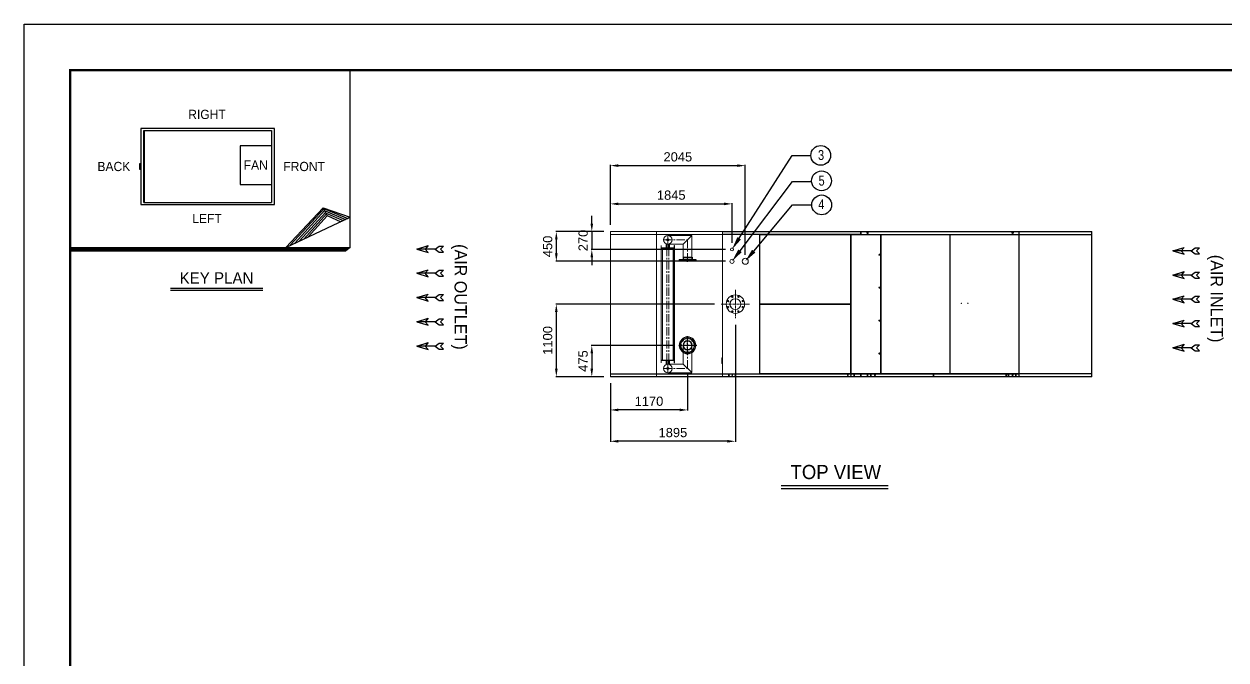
# Model space of a CAD drawing. Header units: millimetres. Extents: x -663796 to 30612, y -141670 to 21821.
# Drawn here: x 1205 to 19434, y 12181 to 21821 of the extents above; entities that cross this region are included whole.
import ezdxf
from ezdxf import colors
from ezdxf.entities.mleader import LeaderData, LeaderLine
from ezdxf.enums import TextEntityAlignment as Align
from ezdxf.math import Vec2, Vec3

# ---------------------------------------------------------------- set-up
doc = ezdxf.new("R2010")
doc.units = ezdxf.units.MM
doc.linetypes.add('CENTER', pattern=[2, 1.25, -0.25, 0.25, -0.25])
doc.linetypes.add('HIDDEN', pattern=[0.375, 0.25, -0.125])
for name, color, linetype in [('center', 1, 'CENTER'), ('FOUNDATION', 3, 'Continuous'), ('냉각탑', 4, 'Continuous'), ('냉각탑_box', 1, 'Continuous'), ('냉각탑_dim', 1, 'Continuous'), ('냉각탑_form', 1, 'Continuous'), ('냉각탑_text', 3, 'Continuous')]:
    doc.layers.add(name, color=color, linetype=linetype)
doc.styles.get("Standard").update_dxf_attribs({"font": 'arial.ttf'})
doc.styles.add('돋움', font='Dotum.ttf')
doc.dimstyles.new('1.40', dxfattribs={"dimscale": 20, "dimtxt": 1.5, "dimasz": 1, "dimexe": 0.5, "dimexo": 0.5, "dimgap": 0.5, "dimtad": 1, "dimdec": 0, "dimzin": 0, "dimdsep": 46, "dimtxsty": 'Standard', "dimcen": 0, "dimclrd": 2, "dimclre": 2, "dimclrt": 3, "dimadec": 0, "dimazin": 0, "dimtfac": 1, "dimtdec": 0, "dimtmove": 0, "dimatfit": 0, "dimfxl": 1, "dimtolj": 1, "dimtzin": 0, "dimlwd": -1, "dimlwe": -1, "dimarcsym": 0})

# ---------------------------------------------------------------- blocks, each defined once
blk = doc.blocks.new('화살표 IN OUT')
at = {"layer": '냉각탑_dim'}
for p, q in [((-323, 43), (-384, 43)), ((-343, 0), (-384, 43)), ((-384, -43), (-343, 0)), ((-266, 0), (-323, 43)), ((-266, 0), (-323, -43)), ((-266, 0), (0, 0)), ((-163, 50), (-122, 0)), ((0, 0), (-163, 50)), ((-163, -50), (-122, 0)), ((0, 0), (-163, -50)), ((-323, -43), (-384, -43))]:
    blk.add_line(p, q, dxfattribs=at)
blk = doc.blocks.new('*D147')
at = {"color": 2, "transparency": 16777216}
for p, q in [((11268, 16501), (11268, 15961)), ((10098, 16375), (10098, 15961)), ((11148, 15971), (10218, 15971))]:
    blk.add_line(p, q, dxfattribs=at)
for points in [[(10218, 15991), (10218, 15951), (10098, 15971)], [(11148, 15991), (11148, 15951), (11268, 15971)]]:
    blk.add_solid(points, dxfattribs=at)
at = {"layer": 'Defpoints', "color": 0, "transparency": 16777216}
for p in [(11268, 16601), (10098, 16475), (10098, 15971)]:
    blk.add_point(p, dxfattribs=at)
at = {"color": 3, "lineweight": 5, "transparency": 16777216, "insert": (10683, 16102), "char_height": 140, "attachment_point": 5}
blk.add_mtext('\\A1;1170', dxfattribs=at)
blk = doc.blocks.new('*D148')
at = {"color": 2, "transparency": 16777216}
for p, q in [((11043, 16950), (9806, 16950)), ((9816, 16830), (9816, 16595)), ((9998, 16475), (9806, 16475))]:
    blk.add_line(p, q, dxfattribs=at)
for points in [[(9796, 16830), (9836, 16830), (9816, 16950)], [(9796, 16595), (9836, 16595), (9816, 16475)]]:
    blk.add_solid(points, dxfattribs=at)
at = {"layer": 'Defpoints', "color": 0, "transparency": 16777216}
for p in [(11143, 16950), (9816, 16475), (10098, 16475)]:
    blk.add_point(p, dxfattribs=at)
at = {"color": 3, "lineweight": 5, "transparency": 16777216, "insert": (9685, 16712), "char_height": 140, "attachment_point": 5, "rotation": 90}
blk.add_mtext('\\A1;475', dxfattribs=at)
blk = doc.blocks.new('*D149')
at = {"color": 2, "transparency": 16777216}
for p, q in [((11679, 17575), (9268, 17575)), ((9278, 17455), (9278, 16595)), ((9998, 16475), (9268, 16475))]:
    blk.add_line(p, q, dxfattribs=at)
for points in [[(9258, 17455), (9298, 17455), (9278, 17575)], [(9258, 16595), (9298, 16595), (9278, 16475)]]:
    blk.add_solid(points, dxfattribs=at)
at = {"layer": 'Defpoints', "color": 0, "transparency": 16777216}
for p in [(11779, 17575), (9278, 16475), (10098, 16475)]:
    blk.add_point(p, dxfattribs=at)
at = {"color": 3, "lineweight": 5, "transparency": 16777216, "insert": (9147, 17025), "char_height": 140, "attachment_point": 5, "rotation": 90}
blk.add_mtext('\\A1;1100', dxfattribs=at)
blk = doc.blocks.new('*D157')
at = {"color": 2, "transparency": 16777216}
for p, q in [((11993, 17261), (11993, 15486)), ((10098, 16375), (10098, 15486)), ((11873, 15496), (10218, 15496))]:
    blk.add_line(p, q, dxfattribs=at)
for points in [[(10218, 15516), (10218, 15476), (10098, 15496)], [(11873, 15516), (11873, 15476), (11993, 15496)]]:
    blk.add_solid(points, dxfattribs=at)
at = {"layer": 'Defpoints', "color": 0, "transparency": 16777216}
for p in [(11993, 17361), (10098, 16475), (10098, 15496)]:
    blk.add_point(p, dxfattribs=at)
at = {"color": 3, "lineweight": 5, "transparency": 16777216, "insert": (11046, 15627), "char_height": 140, "attachment_point": 5}
blk.add_mtext('\\A1;1895', dxfattribs=at)
blk = doc.blocks.new('*D158')
at = {"color": 2, "transparency": 16777216}
for p, q in [((9816, 18795), (9816, 18915)), ((9998, 18675), (9806, 18675)), ((9816, 18675), (9816, 18405)), ((11843, 18405), (9806, 18405)), ((9816, 18285), (9816, 18165))]:
    blk.add_line(p, q, dxfattribs=at)
for points in [[(9796, 18795), (9836, 18795), (9816, 18675)], [(9796, 18285), (9836, 18285), (9816, 18405)]]:
    blk.add_solid(points, dxfattribs=at)
at = {"layer": 'Defpoints', "color": 0, "transparency": 16777216}
for p in [(10098, 18675), (9816, 18405), (11943, 18405)]:
    blk.add_point(p, dxfattribs=at)
at = {"color": 3, "lineweight": 5, "transparency": 16777216, "insert": (9685, 18540), "char_height": 140, "attachment_point": 5, "rotation": 90}
blk.add_mtext('\\A1;270', dxfattribs=at)
blk = doc.blocks.new('*D159')
at = {"color": 2, "transparency": 16777216}
for p, q in [((10098, 18775), (10098, 19105)), ((10218, 19095), (11823, 19095)), ((11943, 18505), (11943, 19105))]:
    blk.add_line(p, q, dxfattribs=at)
for points in [[(10218, 19115), (10218, 19075), (10098, 19095)], [(11823, 19115), (11823, 19075), (11943, 19095)]]:
    blk.add_solid(points, dxfattribs=at)
at = {"layer": 'Defpoints', "color": 0, "transparency": 16777216}
for p in [(11943, 19095), (10098, 18675), (11943, 18405)]:
    blk.add_point(p, dxfattribs=at)
at = {"color": 3, "lineweight": 5, "transparency": 16777216, "insert": (11021, 19227), "char_height": 140, "attachment_point": 5}
blk.add_mtext('\\A1;1845', dxfattribs=at)
blk = doc.blocks.new('*D160')
at = {"color": 2, "transparency": 16777216}
for p, q in [((10098, 18775), (10098, 19685)), ((10218, 19675), (12023, 19675)), ((12143, 18325), (12143, 19685))]:
    blk.add_line(p, q, dxfattribs=at)
for points in [[(10218, 19695), (10218, 19655), (10098, 19675)], [(12023, 19695), (12023, 19655), (12143, 19675)]]:
    blk.add_solid(points, dxfattribs=at)
at = {"layer": 'Defpoints', "color": 0, "transparency": 16777216}
for p in [(12143, 19675), (10098, 18675), (12143, 18225)]:
    blk.add_point(p, dxfattribs=at)
at = {"color": 3, "lineweight": 5, "transparency": 16777216, "insert": (11121, 19807), "char_height": 140, "attachment_point": 5}
blk.add_mtext('\\A1;2045', dxfattribs=at)
blk = doc.blocks.new('*D161')
at = {"color": 2, "transparency": 16777216}
for p, q in [((9998, 18675), (9268, 18675)), ((9278, 18555), (9278, 18345)), ((11843, 18225), (9268, 18225))]:
    blk.add_line(p, q, dxfattribs=at)
for points in [[(9258, 18555), (9298, 18555), (9278, 18675)], [(9258, 18345), (9298, 18345), (9278, 18225)]]:
    blk.add_solid(points, dxfattribs=at)
at = {"layer": 'Defpoints', "color": 0, "transparency": 16777216}
for p in [(10098, 18675), (9278, 18225), (11943, 18225)]:
    blk.add_point(p, dxfattribs=at)
at = {"color": 3, "lineweight": 5, "transparency": 16777216, "insert": (9147, 18450), "char_height": 140, "attachment_point": 5, "rotation": 90}
blk.add_mtext('\\A1;450', dxfattribs=at)
blk = doc.blocks.new('A$C1AC2210B')
for p, q in [((10, 193), (40, 193)), ((10, 57), (10, 193)), ((40, 193), (45, 197)), ((40, 57), (40, 193)), ((45, 250), (65, 250)), ((45, 0), (45, 250)), ((45, 241), (65, 241)), ((45, 218), (65, 218)), ((65, 0), (65, 250)), ((65, 214), (68, 214)), ((68, 36), (68, 214)), ((10, 57), (40, 57)), ((40, 57), (45, 53)), ((45, 31), (65, 31)), ((45, 8), (65, 8)), ((65, 36), (68, 36)), ((45, 0), (65, 0))]:
    blk.add_line(p, q)
at = {"color": 1, "linetype": 'CENTER', "ltscale": 10}
for p, q in [((39, 230), (72, 230)), ((83, 125), (0, 125)), ((39, 20), (72, 20))]:
    blk.add_line(p, q, dxfattribs=at)
blk = doc.blocks.new('A$C08424155')
at = {"color": 1, "linetype": 'CENTER', "ltscale": 10}
for p, q in [((139, 279), (139, 0)), ((0, 139), (279, 139))]:
    blk.add_line(p, q, dxfattribs=at)
for centre, radius in [((139, 139), 125), ((65, 214), 11.5), ((139, 139), 68.1), ((139, 244), 11.5), ((214, 214), 11.5), ((34, 139), 11.5), ((65, 65), 11.5), ((139, 34), 11.5), ((214, 65), 11.5), ((244, 139), 11.5)]:
    blk.add_circle(centre, radius)
blk.add_circle((139, 139), 105, dxfattribs=at)
blk = doc.blocks.new('32412')
at = {"color": 7, "lineweight": 13}
for centre, radius in [((108738, -111416), 140), ((108627, -111370), 11), ((108738, -111416), 82.6), ((108692, -111305), 11), ((108784, -111305), 11), ((108849, -111370), 11), ((108627, -111462), 11), ((108692, -111527), 11), ((108784, -111527), 11), ((108849, -111462), 11)]:
    blk.add_circle(centre, radius, dxfattribs=at)
blk.add_arc((108738, -111416), 120, 152.2464, 162.7543, dxfattribs=at)
blk = doc.blocks.new('4')
at = {"lineweight": 20}
for p, q in [((10798, 18675), (10098, 18675)), ((10098, 18675), (10098, 16475)), ((10101, 18675), (10101, 16475)), ((10798, 18633), (10101, 18633)), ((10968, 18615), (11333, 18614)), ((11203, 18485), (11333, 18614)), ((11333, 18229), (11333, 18614)), ((11800, 18675), (11796, 18675)), ((11796, 18675), (11796, 16475)), ((16294, 18675), (17398, 18675)), ((16298, 18670), (16298, 18675)), ((16298, 18670), (17398, 18670)), ((16298, 18633), (17398, 18633)), ((16298, 18628), (17398, 18628)), ((17395, 16475), (17395, 18675)), ((17398, 16475), (17398, 18675)), ((10868, 18465), (10870, 18465)), ((10868, 18425), (10868, 18465)), ((10868, 18425), (11068, 18425)), ((10868, 18423), (11068, 18423)), ((10868, 16727), (10868, 18423)), ((10870, 18427), (10870, 18465)), ((10870, 18427), (11066, 18427)), ((10870, 18423), (10870, 18425)), ((10886, 16727), (10886, 18423)), ((10944, 18491), (10944, 18425)), ((10960, 18460), (10944, 18460)), ((10944, 18460), (10944, 18452)), ((10960, 18452), (10944, 18452)), ((10944, 18452), (10944, 18450)), ((10960, 18450), (10944, 18450)), ((10960, 18425), (10960, 18487)), ((10960, 18452), (10960, 18460)), ((10960, 18450), (10960, 18452)), ((10968, 18485), (11203, 18485)), ((10977, 18487), (10977, 18425)), ((10993, 18460), (10977, 18460)), ((10977, 18460), (10977, 18452)), ((10993, 18452), (10977, 18452)), ((10977, 18452), (10977, 18450)), ((10993, 18450), (10977, 18450)), ((10993, 18425), (10993, 18491)), ((10993, 18452), (10993, 18460)), ((10993, 18450), (10993, 18452)), ((11050, 16727), (11050, 18423)), ((11066, 18465), (11068, 18465)), ((11066, 18427), (11066, 18465)), ((11066, 18423), (11066, 18425)), ((11068, 18425), (11068, 18465)), ((11068, 16727), (11068, 18423)), ((11203, 18229), (11203, 18485)), ((11333, 18229), (11203, 18229)), ((11203, 16950), (11203, 16665)), ((11333, 16950), (11333, 16537)), ((10868, 16727), (11068, 16727)), ((10868, 16725), (11068, 16725)), ((10868, 16685), (10868, 16725)), ((10868, 16685), (10870, 16685)), ((10870, 16727), (10870, 16725)), ((10870, 16723), (11066, 16723)), ((10870, 16685), (10870, 16723)), ((10944, 16659), (10944, 16725)), ((10960, 16700), (10944, 16700)), ((10944, 16698), (10944, 16700)), ((10960, 16698), (10944, 16698)), ((10944, 16690), (10944, 16698)), ((10960, 16690), (10944, 16690)), ((10960, 16725), (10960, 16664)), ((10960, 16700), (10960, 16698)), ((10960, 16698), (10960, 16690)), ((10968, 16665), (11203, 16665)), ((10977, 16664), (10977, 16725)), ((10993, 16700), (10977, 16700)), ((10977, 16698), (10977, 16700)), ((10993, 16698), (10977, 16698)), ((10977, 16690), (10977, 16698)), ((10993, 16690), (10977, 16690)), ((10993, 16725), (10993, 16659)), ((10993, 16700), (10993, 16698)), ((10993, 16698), (10993, 16690)), ((11066, 16727), (11066, 16725)), ((11066, 16685), (11066, 16723)), ((11066, 16685), (11068, 16685)), ((11068, 16685), (11068, 16725)), ((11203, 16665), (11333, 16537)), ((10798, 16480), (10098, 16480)), ((10798, 16475), (10098, 16475)), ((10798, 16517), (10101, 16517)), ((10798, 16512), (10101, 16512)), ((10798, 16517), (11800, 16517)), ((10798, 16512), (11800, 16512)), ((10798, 16480), (11800, 16480)), ((10798, 16475), (11800, 16475)), ((10968, 16535), (11333, 16535)), ((11796, 16479), (11796, 16475)), ((16295, 16475), (16298, 16475)), ((16298, 16522), (17398, 16522)), ((16298, 16517), (17398, 16517)), ((16298, 16480), (17398, 16480)), ((16298, 16478), (16298, 16475)), ((16298, 16475), (17398, 16475))]:
    blk.add_line(p, q, dxfattribs=at)
at = {"color": 0, "lineweight": 20}
for p, q in [((11796, 18675), (10798, 18675)), ((10798, 18675), (10798, 16475)), ((11796, 18633), (10798, 18633)), ((11796, 17658), (11796, 18628)), ((12361, 18628), (12361, 17580)), ((12365, 18628), (12365, 17580)), ((11796, 16523), (11796, 17658)), ((12361, 17571), (12361, 16523)), ((12365, 17571), (12365, 16523)), ((11800, 16519), (12356, 16519))]:
    blk.add_line(p, q, dxfattribs=at)
at = {"color": 1, "linetype": 'CENTER', "lineweight": 20, "ltscale": 100}
for p, q in [((10968, 18485), (10968, 18615)), ((10903, 18550), (11268, 18550)), ((10952, 18425), (10952, 16725)), ((10985, 18425), (10985, 16725)), ((11268, 18550), (11268, 18229)), ((11268, 16600), (11268, 17016)), ((11333, 16950), (11203, 16950)), ((10903, 16600), (11268, 16600)), ((10968, 16665), (10968, 16535))]:
    blk.add_line(p, q, dxfattribs=at)
at = {"color": 0, "lineweight": 20, "ltscale": 0.019444}
for p, q in [((11796, 18637), (11796, 18672)), ((11798, 18637), (11798, 18672)), ((11800, 18672), (11800, 18637)), ((11796, 16479), (11796, 16514)), ((11798, 16479), (11798, 16514)), ((11800, 16479), (11800, 16514))]:
    blk.add_line(p, q, dxfattribs=at)
at = {"color": 0, "lineweight": 20, "ltscale": 0.001111}
for p, q in [((11796, 18672), (11798, 18672)), ((12365, 17574), (12365, 17576)), ((12461, 17576), (12461, 17574)), ((12464, 17576), (12464, 17574)), ((12513, 17574), (12513, 17576)), ((12515, 17576), (12515, 17574)), ((12515, 17574), (12515, 17576)), ((12518, 17574), (12518, 17576)), ((12520, 17574), (12520, 17576)), ((11798, 16479), (11796, 16479)), ((11810, 16517), (11810, 16519)), ((12488, 16519), (12488, 16517)), ((12520, 16517), (12520, 16519))]:
    blk.add_line(p, q, dxfattribs=at)
at = {"color": 0, "lineweight": 20, "ltscale": 0.001944}
for p, q in [((11800, 18672), (11800, 18675)), ((11800, 18637), (11800, 18633)), ((12361, 18628), (12361, 18631)), ((12365, 18631), (12361, 18631)), ((12361, 18628), (12365, 18628)), ((12365, 18631), (12365, 18628)), ((12361, 17580), (12365, 17580)), ((12361, 17571), (12365, 17571)), ((12365, 17576), (12365, 17580)), ((12365, 17574), (12365, 17571)), ((11800, 16514), (11800, 16517)), ((11800, 16475), (11800, 16479)), ((12361, 16523), (12365, 16523)), ((12361, 16519), (12361, 16523)), ((12365, 16519), (12361, 16519)), ((12365, 16519), (12365, 16523))]:
    blk.add_line(p, q, dxfattribs=at)
at = {"color": 7, "lineweight": 20}
for p, q in [((11800, 18675), (13893, 18675)), ((11800, 18672), (13893, 18672)), ((13893, 18637), (11800, 18637)), ((13893, 18633), (11800, 18633)), ((13740, 18631), (12365, 18631)), ((13740, 18628), (12365, 18628)), ((13740, 17580), (13740, 18628)), ((13743, 17580), (13743, 18628)), ((13745, 18628), (13745, 16522)), ((13748, 18628), (13748, 16522)), ((16294, 18675), (13903, 18675)), ((16294, 18670), (13903, 18670)), ((14195, 16522), (14195, 18628)), ((14198, 16522), (14198, 18628)), ((14199, 16522), (14199, 18628)), ((14199, 16522), (14199, 18628)), ((14200, 18628), (14200, 16522)), ((15245, 18631), (14203, 18631)), ((14203, 18628), (14203, 16522)), ((15245, 18628), (14203, 18628)), ((15245, 16522), (15245, 18628)), ((15248, 16522), (15248, 18628)), ((15250, 18628), (15250, 16522)), ((16295, 18631), (15253, 18631)), ((15253, 18628), (15253, 16522)), ((16295, 18628), (15253, 18628)), ((16295, 16522), (16295, 18628)), ((16298, 16522), (16298, 18628)), ((12365, 17580), (13740, 17580)), ((12365, 17576), (13740, 17576)), ((13740, 17574), (12365, 17574)), ((13740, 17571), (12365, 17571)), ((13740, 16523), (13740, 17571)), ((13743, 16523), (13743, 17571)), ((11800, 16517), (13893, 16517)), ((11800, 16514), (13893, 16514)), ((11800, 16479), (13893, 16479)), ((11800, 16475), (13893, 16475)), ((12365, 16523), (13740, 16523)), ((12365, 16519), (13740, 16519)), ((13901, 16517), (14995, 16517)), ((13901, 16514), (14995, 16514)), ((13905, 16518), (15178, 16518)), ((14982, 16478), (13915, 16478)), ((14982, 16475), (13915, 16475)), ((14203, 16522), (15245, 16522)), ((14203, 16519), (15245, 16519)), ((15003, 16517), (16097, 16517)), ((15003, 16514), (16097, 16514)), ((16084, 16478), (15017, 16478)), ((16084, 16475), (15017, 16475)), ((15180, 16518), (16293, 16518)), ((15253, 16522), (16295, 16522)), ((15253, 16519), (16295, 16519))]:
    blk.add_line(p, q, dxfattribs=at)
at = {"color": 0, "lineweight": 20, "ltscale": 0.000235611}
for p, q in [((11800, 18631), (11800, 18631)), ((11800, 16519), (11800, 16519))]:
    blk.add_line(p, q, dxfattribs=at)
at = {"color": 0, "lineweight": 20, "ltscale": 0.079781}
blk.add_line((11944, 18631), (11800, 18631), dxfattribs=at)
at = {"color": 0, "lineweight": 20, "ltscale": 0.08516}
blk.add_line((12097, 18631), (11944, 18631), dxfattribs=at)
at = {"color": 0, "lineweight": 20, "ltscale": 0.037463}
blk.add_line((12097, 18631), (12164, 18631), dxfattribs=at)
at = {"color": 0, "lineweight": 20, "ltscale": 0.005645}
blk.add_line((12175, 18631), (12164, 18631), dxfattribs=at)
at = {"color": 0, "lineweight": 20, "ltscale": 0.034979}
blk.add_line((12238, 18631), (12175, 18631), dxfattribs=at)
at = {"color": 0, "lineweight": 20, "ltscale": 0.059235}
blk.add_line((12238, 18631), (12344, 18631), dxfattribs=at)
at = {"color": 0, "lineweight": 20, "ltscale": 0.006389}
blk.add_line((12344, 18631), (12356, 18631), dxfattribs=at)
at = {"color": 0, "lineweight": 20, "ltscale": 0.000942901}
blk.add_line((12359, 18629), (12359, 18631), dxfattribs=at)
at = {"color": 0, "lineweight": 20, "ltscale": 0.001382}
blk.add_line((12359, 18631), (12361, 18631), dxfattribs=at)
at = {"color": 0, "lineweight": 20, "ltscale": 0.000953889}
blk.add_line((12359, 18629), (12359, 18631), dxfattribs=at)
at = {"color": 0, "lineweight": 20, "ltscale": 6.55358e-06}
blk.add_line((12359, 18631), (12359, 18631), dxfattribs=at)
at = {"color": 0, "lineweight": 20, "ltscale": 0.319444}
blk.add_line((12359, 18628), (12359, 16519), dxfattribs=at)
at = {"color": 7, "lineweight": 20, "ltscale": 0.004778}
blk.add_line((13748, 18631), (13740, 18631), dxfattribs=at)
at = {"color": 7, "lineweight": 20, "ltscale": 0.001944}
for p, q in [((13740, 18631), (13740, 18628)), ((13743, 18628), (13740, 18628)), ((13893, 18672), (13893, 18675)), ((13893, 18637), (13893, 18633)), ((13740, 17576), (13740, 17580)), ((13743, 17580), (13740, 17580)), ((13740, 17574), (13740, 17571)), ((13743, 17571), (13740, 17571)), ((13740, 16519), (13740, 16523)), ((13743, 16523), (13740, 16523)), ((13893, 16514), (13893, 16517)), ((13893, 16475), (13893, 16479))]:
    blk.add_line(p, q, dxfattribs=at)
at = {"color": 7, "lineweight": 20, "ltscale": 0.000833335}
for p, q in [((13740, 18628), (13740, 18629)), ((14995, 16480), (14997, 16480)), ((16097, 16480), (16099, 16480)), ((16297, 16480), (16295, 16480))]:
    blk.add_line(p, q, dxfattribs=at)
at = {"color": 7, "lineweight": 20, "ltscale": 0.003056}
for p, q in [((13745, 18628), (13740, 18628)), ((13740, 16517), (13740, 16523))]:
    blk.add_line(p, q, dxfattribs=at)
at = {"color": 7, "lineweight": 20, "ltscale": 0.001722}
for p, q in [((13745, 18628), (13748, 18628)), ((13748, 18631), (13748, 18628)), ((14195, 18631), (14195, 18628)), ((14198, 18628), (14195, 18628)), ((14200, 18628), (14203, 18628)), ((14203, 18628), (14203, 18631)), ((15245, 18631), (15245, 18628)), ((15248, 18628), (15245, 18628)), ((15250, 18628), (15253, 18628)), ((15253, 18631), (15253, 18628)), ((16295, 18631), (16295, 18628)), ((16298, 18628), (16295, 18628)), ((15248, 18125), (15248, 18122)), ((15248, 18085), (15248, 18088)), ((15248, 17066), (15248, 17063)), ((15248, 17026), (15248, 17029)), ((13745, 16522), (13748, 16522)), ((13748, 16519), (13748, 16522)), ((13901, 16514), (13901, 16517)), ((13915, 16478), (13915, 16475)), ((14198, 16522), (14195, 16522)), ((14195, 16519), (14195, 16522)), ((14200, 16522), (14203, 16522)), ((14203, 16522), (14203, 16519)), ((14982, 16478), (14982, 16475)), ((14995, 16514), (14995, 16517)), ((15003, 16514), (15003, 16517)), ((15017, 16478), (15017, 16475)), ((15248, 16522), (15245, 16522)), ((15245, 16519), (15245, 16522)), ((15250, 16522), (15253, 16522)), ((15253, 16519), (15253, 16522)), ((16084, 16478), (16084, 16475)), ((16097, 16514), (16097, 16517)), ((16105, 16514), (16105, 16517)), ((16119, 16478), (16119, 16475)), ((16282, 16478), (16282, 16475)), ((16295, 16519), (16295, 16522)), ((16298, 16522), (16295, 16522)), ((16295, 16514), (16295, 16517))]:
    blk.add_line(p, q, dxfattribs=at)
at = {"color": 7, "lineweight": 20, "ltscale": 0.248222}
for p, q in [((14195, 18631), (13748, 18631)), ((14195, 18628), (13748, 18628)), ((13748, 16522), (14195, 16522)), ((13748, 16519), (14195, 16519))]:
    blk.add_line(p, q, dxfattribs=at)
at = {"color": 7, "lineweight": 20, "ltscale": 4.07181e-05}
blk.add_line((13748, 18628), (13748, 18628), dxfattribs=at)
at = {"color": 7, "lineweight": 20, "ltscale": 0.019444}
for p, q in [((13893, 18672), (13893, 18637)), ((13894, 18672), (13894, 18637)), ((13896, 18672), (13896, 18637)), ((13893, 16479), (13893, 16514)), ((13894, 16514), (13894, 16479)), ((13896, 16514), (13896, 16479))]:
    blk.add_line(p, q, dxfattribs=at)
at = {"color": 7, "lineweight": 20, "ltscale": 0.001111}
for p, q in [((13894, 18672), (13896, 18672)), ((13745, 18149), (13743, 18149)), ((13745, 18049), (13743, 18049)), ((13745, 17775), (13743, 17775)), ((13745, 17775), (13743, 17775)), ((13130, 17574), (13130, 17576)), ((15250, 17604), (15248, 17604)), ((15250, 17578), (15248, 17578)), ((15250, 17574), (15248, 17574)), ((15248, 17570), (15250, 17570)), ((13745, 17375), (13743, 17375)), ((13745, 17097), (13743, 17097)), ((13745, 16997), (13743, 16997)), ((13740, 16523), (13740, 16521)), ((13743, 16523), (13745, 16523)), ((13768, 16519), (13768, 16517)), ((13896, 16479), (13894, 16479)), ((14998, 16480), (15000, 16480)), ((15005, 16475), (15005, 16473)), ((15250, 16522), (15248, 16522)), ((15605, 16475), (15605, 16473)), ((16100, 16480), (16102, 16480)), ((16294, 16517), (16294, 16519)), ((16295, 16519), (16295, 16517))]:
    blk.add_line(p, q, dxfattribs=at)
at = {"color": 7, "lineweight": 20, "ltscale": 0.001778}
for p, q in [((13901, 18670), (13898, 18670)), ((16298, 18670), (16295, 18670))]:
    blk.add_line(p, q, dxfattribs=at)
at = {"color": 7, "lineweight": 20, "ltscale": 0.021834}
for p, q in [((13898, 18631), (13898, 18670)), ((13901, 18631), (13901, 18670)), ((13903, 18670), (13903, 18631)), ((16294, 18670), (16294, 18631)), ((16295, 18670), (16295, 18631))]:
    blk.add_line(p, q, dxfattribs=at)
at = {"color": 7, "lineweight": 20, "ltscale": 0.002611}
for p, q in [((13903, 18675), (13903, 18670)), ((16294, 18675), (16294, 18670))]:
    blk.add_line(p, q, dxfattribs=at)
at = {"color": 7, "lineweight": 20, "ltscale": 3.41968e-05}
blk.add_line((14153, 18631), (14153, 18631), dxfattribs=at)
at = {"color": 7, "lineweight": 20, "ltscale": 0.004556}
for p, q in [((14195, 18630), (14203, 18630)), ((15245, 18631), (15253, 18631)), ((15245, 18628), (15253, 18628)), ((14195, 16521), (14203, 16521)), ((15253, 16519), (15245, 16519))]:
    blk.add_line(p, q, dxfattribs=at)
at = {"color": 7, "lineweight": 20, "ltscale": 0.000277793}
for p, q in [((14199, 18628), (14198, 18628)), ((14199, 16522), (14198, 16522))]:
    blk.add_line(p, q, dxfattribs=at)
at = {"color": 7, "lineweight": 20, "ltscale": 0.000833333}
for p, q in [((14200, 18628), (14199, 18628)), ((14200, 16522), (14199, 16522)), ((14982, 16477), (14982, 16478)), ((14995, 16516), (14995, 16514)), ((16282, 16477), (16282, 16478)), ((16295, 16516), (16295, 16514))]:
    blk.add_line(p, q, dxfattribs=at)
at = {"color": 7, "lineweight": 20, "ltscale": 0.001295}
blk.add_line((16297, 18628), (16295, 18628), dxfattribs=at)
at = {"color": 7, "lineweight": 20, "ltscale": 0.023556}
blk.add_line((16298, 18670), (16298, 18628), dxfattribs=at)
at = {"color": 6, "linetype": 'HIDDEN', "lineweight": 20}
for p, q in [((10870, 16727), (10870, 18423)), ((11066, 16727), (11066, 18423))]:
    blk.add_line(p, q, dxfattribs=at)
at = {"color": 1, "linetype": 'CENTER', "lineweight": 20}
for p, q in [((10991, 18550), (10946, 18550)), ((10952, 18425), (10952, 18488)), ((10985, 18425), (10985, 18488)), ((10991, 16600), (10946, 16600)), ((10952, 16725), (10952, 16662)), ((10985, 16725), (10985, 16662))]:
    blk.add_line(p, q, dxfattribs=at)
at = {"color": 7, "lineweight": 20, "ltscale": 5.55735e-05}
for p, q in [((15248, 18125), (15248, 18125)), ((15248, 18085), (15248, 18085)), ((15248, 17066), (15248, 17066)), ((15248, 17026), (15248, 17026))]:
    blk.add_line(p, q, dxfattribs=at)
at = {"color": 7, "lineweight": 20, "ltscale": 5.55722e-05}
for p, q in [((15248, 18122), (15248, 18122)), ((15248, 18088), (15248, 18088)), ((15248, 17063), (15248, 17063)), ((15248, 17029), (15248, 17029))]:
    blk.add_line(p, q, dxfattribs=at)
at = {"color": 7, "lineweight": 20, "ltscale": 0.018778}
for p, q in [((15248, 18122), (15248, 18088)), ((15248, 17063), (15248, 17029))]:
    blk.add_line(p, q, dxfattribs=at)
at = {"color": 7, "lineweight": 20, "ltscale": 0.222222}
blk.add_line((16298, 17375), (16298, 17775), dxfattribs=at)
at = {"color": 0, "lineweight": 20, "ltscale": 0.005}
blk.add_line((12361, 17571), (12361, 17580), dxfattribs=at)
at = {"color": 7, "lineweight": 20, "ltscale": 0.005}
blk.add_line((13740, 17571), (13740, 17580), dxfattribs=at)
at = {"color": 0, "lineweight": 20, "ltscale": 0.005556}
for p, q in [((11796, 16762), (11786, 16762)), ((11796, 16673), (11786, 16673))]:
    blk.add_line(p, q, dxfattribs=at)
at = {"color": 0, "lineweight": 20, "ltscale": 0.0495}
blk.add_line((11786, 16673), (11786, 16762), dxfattribs=at)
at = {"color": 0, "lineweight": 20, "ltscale": 0.000203026}
blk.add_line((11796, 16514), (11796, 16514), dxfattribs=at)
at = {"color": 0, "lineweight": 20, "ltscale": 0.000203598}
blk.add_line((11796, 16478), (11796, 16479), dxfattribs=at)
at = {"color": 0, "lineweight": 20, "ltscale": 0.000222127}
blk.add_line((11799, 16517), (11800, 16517), dxfattribs=at)
at = {"color": 0, "lineweight": 20, "ltscale": 1.29947e-05}
blk.add_line((11799, 16517), (11799, 16517), dxfattribs=at)
at = {"color": 0, "lineweight": 20, "ltscale": 0.000580935}
blk.add_line((11799, 16514), (11799, 16515), dxfattribs=at)
at = {"color": 0, "lineweight": 20, "ltscale": 0.000222221}
blk.add_line((11799, 16514), (11800, 16514), dxfattribs=at)
at = {"color": 0, "lineweight": 20, "ltscale": 0.019889}
blk.add_line((11799, 16514), (11799, 16478), dxfattribs=at)
at = {"color": 0, "lineweight": 20, "ltscale": 0.000222222}
blk.add_line((11800, 16478), (11799, 16478), dxfattribs=at)
at = {"color": 0, "lineweight": 20, "ltscale": 0.00020375}
blk.add_line((11800, 16475), (11799, 16475), dxfattribs=at)
at = {"color": 0, "lineweight": 20, "ltscale": 0.00303}
blk.add_line((12356, 16519), (12361, 16519), dxfattribs=at)
at = {"color": 0, "lineweight": 20, "ltscale": 0.003061}
blk.add_line((12514, 16517), (12520, 16517), dxfattribs=at)
at = {"color": 7, "lineweight": 20, "ltscale": 0.338889}
blk.add_line((13740, 16517), (13130, 16517), dxfattribs=at)
at = {"color": 7, "lineweight": 20, "ltscale": 0.001016}
blk.add_line((13740, 16517), (13742, 16517), dxfattribs=at)
at = {"color": 7, "lineweight": 20, "ltscale": 0.003761}
blk.add_line((13748, 16519), (13742, 16519), dxfattribs=at)
at = {"color": 7, "lineweight": 20, "ltscale": 0.014666}
blk.add_line((13768, 16517), (13742, 16517), dxfattribs=at)
at = {"color": 7, "lineweight": 20, "ltscale": 0.000222226}
for p, q in [((13893, 16517), (13893, 16517)), ((13896, 16514), (13896, 16514))]:
    blk.add_line(p, q, dxfattribs=at)
at = {"color": 7, "lineweight": 20, "ltscale": 1.29913e-05}
blk.add_line((13893, 16517), (13893, 16517), dxfattribs=at)
at = {"color": 7, "lineweight": 20, "ltscale": 0.000580935}
for p, q in [((13893, 16515), (13893, 16514)), ((13893, 16514), (13893, 16515))]:
    blk.add_line(p, q, dxfattribs=at)
at = {"color": 7, "lineweight": 20, "ltscale": 0.019889}
for p, q in [((13893, 16514), (13893, 16478)), ((13893, 16478), (13893, 16514)), ((13898, 16478), (13898, 16514)), ((13900, 16478), (13900, 16514)), ((13901, 16514), (13901, 16478)), ((14995, 16478), (14995, 16514)), ((14995, 16514), (14995, 16478)), ((14997, 16514), (14997, 16478)), ((14998, 16478), (14998, 16514)), ((15000, 16478), (15000, 16514)), ((15002, 16478), (15002, 16514)), ((15003, 16514), (15003, 16478)), ((15003, 16478), (15003, 16514)), ((16097, 16478), (16097, 16514)), ((16099, 16478), (16099, 16514)), ((16100, 16478), (16100, 16514)), ((16102, 16478), (16102, 16514)), ((16104, 16478), (16104, 16514)), ((16105, 16514), (16105, 16478)), ((16295, 16514), (16295, 16478)), ((16295, 16478), (16295, 16514)), ((16297, 16478), (16297, 16514)), ((16298, 16478), (16298, 16514))]:
    blk.add_line(p, q, dxfattribs=at)
at = {"color": 7, "lineweight": 20, "ltscale": 0.000222222}
blk.add_line((13893, 16514), (13893, 16514), dxfattribs=at)
at = {"color": 7, "lineweight": 20, "ltscale": 0.000222318}
blk.add_line((13893, 16478), (13893, 16478), dxfattribs=at)
at = {"color": 7, "lineweight": 20, "ltscale": 0.000203927}
blk.add_line((13893, 16475), (13893, 16475), dxfattribs=at)
at = {"color": 7, "lineweight": 20, "ltscale": 0.000222128}
blk.add_line((13896, 16478), (13896, 16479), dxfattribs=at)
at = {"color": 7, "lineweight": 20, "ltscale": 0.002805}
blk.add_line((13898, 16514), (13898, 16519), dxfattribs=at)
at = {"color": 7, "lineweight": 20, "ltscale": 0.000833332}
for p, q in [((13901, 16480), (13900, 16480)), ((16104, 16480), (16105, 16480))]:
    blk.add_line(p, q, dxfattribs=at)
at = {"color": 7, "lineweight": 20, "ltscale": 0.000385434}
blk.add_line((13901, 16517), (13901, 16518), dxfattribs=at)
at = {"color": 7, "lineweight": 20, "ltscale": 0.0075}
for p, q in [((13915, 16478), (13901, 16478)), ((14995, 16478), (14982, 16478)), ((15017, 16478), (15003, 16478)), ((16097, 16478), (16084, 16478)), ((16119, 16478), (16105, 16478)), ((16295, 16478), (16282, 16478))]:
    blk.add_line(p, q, dxfattribs=at)
at = {"color": 7, "lineweight": 20, "ltscale": 0.006611}
for p, q in [((13913, 16477), (13901, 16477)), ((13913, 16475), (13901, 16475)), ((14995, 16477), (14983, 16477)), ((14995, 16475), (14983, 16475)), ((15015, 16477), (15003, 16477)), ((15015, 16475), (15003, 16475)), ((16085, 16477), (16097, 16477)), ((16085, 16475), (16097, 16475)), ((16117, 16477), (16105, 16477)), ((16117, 16475), (16105, 16475)), ((16283, 16477), (16295, 16477)), ((16283, 16475), (16295, 16475))]:
    blk.add_line(p, q, dxfattribs=at)
at = {"color": 7, "lineweight": 20, "ltscale": 0.000778491}
blk.add_line((13903, 16518), (13903, 16519), dxfattribs=at)
at = {"color": 7, "lineweight": 20, "ltscale": 0.000222959}
blk.add_line((13903, 16517), (13903, 16518), dxfattribs=at)
at = {"color": 7, "lineweight": 20, "ltscale": 0.000188599}
blk.add_line((13903, 16518), (13903, 16518), dxfattribs=at)
at = {"color": 7, "lineweight": 20, "ltscale": 0.000866582}
blk.add_line((13903, 16518), (13905, 16518), dxfattribs=at)
at = {"color": 7, "lineweight": 20, "ltscale": 0.00083333}
for p, q in [((13903, 16477), (13903, 16478)), ((16294, 16477), (16294, 16478))]:
    blk.add_line(p, q, dxfattribs=at)
at = {"color": 7, "lineweight": 20, "ltscale": 0.000888889}
for p, q in [((13913, 16477), (13913, 16475)), ((14982, 16475), (14982, 16477)), ((14983, 16475), (14983, 16477)), ((15015, 16475), (15015, 16477)), ((15178, 16519), (15178, 16518)), ((16085, 16475), (16085, 16477)), ((16117, 16475), (16117, 16477)), ((16282, 16475), (16282, 16477)), ((16283, 16475), (16283, 16477))]:
    blk.add_line(p, q, dxfattribs=at)
at = {"color": 7, "lineweight": 20, "ltscale": 0.000888001}
for p, q in [((13913, 16475), (13915, 16475)), ((16117, 16475), (16119, 16475))]:
    blk.add_line(p, q, dxfattribs=at)
at = {"color": 7, "lineweight": 20, "ltscale": 0.000222168}
blk.add_line((14975, 16517), (14975, 16518), dxfattribs=at)
at = {"color": 7, "lineweight": 20, "ltscale": 0.055556}
blk.add_line((14975, 16517), (15075, 16517), dxfattribs=at)
at = {"color": 7, "lineweight": 20, "ltscale": 0.000888884}
for p, q in [((14982, 16475), (14983, 16475)), ((16084, 16475), (16085, 16475)), ((16282, 16475), (16283, 16475))]:
    blk.add_line(p, q, dxfattribs=at)
at = {"color": 7, "lineweight": 20, "ltscale": 0.004501}
for p, q in [((14995, 16475), (15003, 16475)), ((16097, 16475), (16105, 16475))]:
    blk.add_line(p, q, dxfattribs=at)
at = {"color": 7, "lineweight": 20, "ltscale": 0.000778274}
blk.add_line((15002, 16480), (15003, 16480), dxfattribs=at)
at = {"color": 7, "lineweight": 20, "ltscale": 0.016667}
for p, q in [((15005, 16473), (15035, 16473)), ((15575, 16473), (15605, 16473))]:
    blk.add_line(p, q, dxfattribs=at)
at = {"color": 7, "lineweight": 20, "ltscale": 0.000888396}
for p, q in [((15017, 16477), (15015, 16477)), ((15017, 16475), (15015, 16475))]:
    blk.add_line(p, q, dxfattribs=at)
at = {"color": 7, "lineweight": 20, "ltscale": 0.001108}
for p, q in [((15035, 16475), (15035, 16473)), ((15575, 16475), (15575, 16473))]:
    blk.add_line(p, q, dxfattribs=at)
at = {"color": 7, "lineweight": 20, "ltscale": 0.3}
blk.add_line((15575, 16473), (15035, 16473), dxfattribs=at)
at = {"color": 7, "lineweight": 20, "ltscale": 0.000222138}
blk.add_line((15075, 16517), (15075, 16518), dxfattribs=at)
at = {"color": 7, "lineweight": 20, "ltscale": 0.001115}
blk.add_line((15178, 16518), (15180, 16518), dxfattribs=at)
at = {"color": 7, "lineweight": 20, "ltscale": 0.000884903}
blk.add_line((15180, 16519), (15180, 16518), dxfattribs=at)
at = {"color": 7, "lineweight": 20, "ltscale": 0.105444}
for p, q in [((16105, 16517), (16295, 16517)), ((16105, 16514), (16295, 16514))]:
    blk.add_line(p, q, dxfattribs=at)
at = {"color": 7, "lineweight": 20, "ltscale": 0.090444}
for p, q in [((16282, 16478), (16119, 16478)), ((16282, 16475), (16119, 16475))]:
    blk.add_line(p, q, dxfattribs=at)
at = {"color": 7, "lineweight": 20, "ltscale": 0.000884973}
blk.add_line((16293, 16519), (16293, 16518), dxfattribs=at)
at = {"color": 7, "lineweight": 20, "ltscale": 0.004555}
blk.add_line((16298, 16522), (16298, 16514), dxfattribs=at)
at = {"lineweight": 20}
for centre in [(10968, 18550), (11268, 16950), (10968, 16600)]:
    blk.add_circle(centre, 65.1, dxfattribs=at)
at = {"color": 7, "lineweight": 20}
for centre, radius in [((13998, 18654), 11.5), ((13998, 18654), 9), ((16198, 18654), 11.5), ((14179, 18325), 9.5), ((14179, 18325), 7.9), ((14179, 18325), 4.5), ((14179, 18325), 3), ((14179, 17825), 9.5), ((14179, 17825), 7.9), ((14179, 17825), 4.5), ((14179, 17825), 3), ((15419, 17589), 3), ((15519, 17589), 3), ((14179, 17325), 9.5), ((14179, 17325), 7.9), ((14179, 17325), 4.5), ((14179, 17325), 3), ((14179, 16825), 9.5), ((14179, 16825), 7.9), ((14179, 16825), 4.5), ((14179, 16825), 3), ((13700, 16496), 5), ((13746, 16496), 5), ((13796, 16496), 6.5), ((13998, 16496), 6.5), ((14048, 16496), 7), ((14111, 16496), 7), ((16135, 16496), 7), ((16132, 16496), 3), ((16198, 16496), 7), ((16248, 16496), 6.5)]:
    blk.add_circle(centre, radius, dxfattribs=at)
at = {"color": 0, "lineweight": 20}
for centre, radius in [((11943, 18405), 22.5), ((11943, 18225), 31.5), ((12143, 18225), 46), ((11993, 17575), 82.6), ((11896, 16496), 6.5), ((11946, 16496), 5), ((11992, 16496), 5)]:
    blk.add_circle(centre, radius, dxfattribs=at)
for centre, radius, start, end in [((11800, 18672), 3.5, 90, 180), ((11800, 18637), 3.5, 180, 270), ((11800, 18628), 3.5, 90, 180), ((11800, 18672), 1.5, 90, 180), ((11800, 18637), 1.5, 180, 270), ((11835, 18628), 3.5, 89.7838, 90), ((12356, 18628), 3.5, 0, 90), ((12360, 18628), 3.5, 115.3796, 130.0052), ((12360, 18628), 3.5, 90, 90.5414), ((12365, 18628), 3.5, 90, 90.1867), ((12395, 18628), 3.5, 89.7692, 90), ((11800, 16523), 3.5, 180, 270), ((11800, 16514), 3.5, 90, 180), ((11799, 16514), 3.1, 90, 180), ((11800, 16479), 3.5, 180, 270), ((11799, 16478), 3.1, 180, 270), ((11800, 16514), 1.5, 90, 180), ((11800, 16479), 1.5, 180, 270)]:
    blk.add_arc(centre, radius, start, end, dxfattribs=at)
at = {"color": 7, "lineweight": 20}
for centre, radius, start, end in [((12859, 18628), 3.5, 90, 90.2294), ((12934, 18628), 3.5, 89.6584, 90), ((13858, 18628), 3.5, 90, 90.7517), ((13893, 18672), 3.5, 0, 90), ((13893, 18672), 1.5, 0, 90), ((13893, 18637), 3.5, 270, 0), ((13893, 18637), 1.5, 270, 0), ((13893, 18628), 3.5, 89.228, 90), ((13903, 18670), 4.7, 90, 180), ((13903, 18670), 1.5, 90, 180), ((15814, 18628), 3.1, 89.2712, 90), ((16039, 18628), 3.1, 89.1722, 90), ((16294, 18670), 4.7, 0, 90), ((16294, 18670), 1.5, 0, 90), ((16295, 18628), 3.1, 0, 82.5863), ((16295, 18628), 3.1, 89.0568, 90), ((13893, 16514), 3.5, 0, 90), ((13893, 16514), 3.1, 0, 90), ((13893, 16514), 1.5, 0, 90), ((13893, 16479), 3.5, 270, 0), ((13893, 16479), 1.5, 270, 0), ((13893, 16478), 3.1, 270, 360), ((13901, 16514), 3.1, 90, 180), ((13901, 16478), 3.1, 180, 270), ((13903, 16521), 3.1, 208.9645, 270), ((13901, 16514), 1.5, 90, 180), ((13901, 16478), 1.5, 180, 270), ((14098, 16496), 9, 329.3951, 30.9912), ((14995, 16514), 3.1, 0, 90), ((14995, 16514), 1.5, 0, 90), ((14995, 16478), 1.5, 270, 0), ((14995, 16478), 3.1, 270, 0), ((15003, 16514), 3.1, 90, 180), ((15003, 16478), 3.1, 180, 270), ((15003, 16514), 1.5, 90, 180), ((15003, 16478), 1.5, 180, 270), ((15006, 16514), 3.1, 165.4074, 180), ((15006, 16478), 3.1, 180, 208.9385), ((15006, 16478), 1.5, 180, 270), ((15006, 16514), 3.1, 90.2114, 90.4702), ((15604, 16514), 3.1, 89.3183, 90), ((15615, 16514), 3.1, 90, 90.6817), ((16097, 16514), 3.1, 0, 90), ((16097, 16514), 1.5, 0, 90), ((16097, 16478), 3.1, 270, 360), ((16097, 16478), 1.5, 270, 360), ((16105, 16514), 3.1, 90, 180), ((16105, 16478), 3.1, 180, 270), ((16105, 16514), 1.5, 90, 180), ((16105, 16478), 1.5, 180, 270), ((16132, 16496), 4.5, 225.2957, 139.1411), ((16295, 16522), 3.1, 277.4137, 0), ((16295, 16514), 3.1, 360, 90), ((16295, 16514), 1.5, 360, 90), ((16295, 16478), 3.1, 270, 360), ((16295, 16478), 1.5, 270, 360), ((16294, 16480), 4.7, 359.2534, 0)]:
    blk.add_arc(centre, radius, start, end, dxfattribs=at)
for centre, major_axis, ratio, start_param, end_param in [((14878, 18628), (0, -3.1), 0.362051, 3.141593, 3.150711), ((14889, 18628), (0, 3.1), 0.497684, 6.283185, 6.293941), ((15110, 18628), (0, -3.1), 0.362051, 3.141593, 3.149077), ((15112, 18628), (0, -3.1), 0.295634, 3.141593, 3.147803), ((15167, 18628), (0, -3.1), 0.295634, 3.141593, 3.147494), ((15169, 18628), (0, -3.1), 0.199066, 3.141593, 3.145209), ((15225, 18628), (0, -3.1), 0.199066, 3.141593, 3.145057), ((15236, 18628), (0, 3.1), 0.497684, 6.283185, 6.292373), ((15237, 18628), (0, 3.1), 0.463988, 6.283185, 6.292039), ((15280, 18628), (0, 3.1), 0.463988, 6.283185, 6.291618), ((15281, 18628), (0, 3.1), 0.396032, 6.283185, 6.290801), ((15325, 18628), (0, 3.1), 0.396032, 6.283185, 6.290415), ((15649, 18628), (0, 3.1), 0.271429, 6.278789, 6.283185), ((15667, 18628), (0, 3.1), 0.518024, 6.274591, 6.283185), ((15716, 18628), (0, 3.1), 0.518024, 6.274252, 6.283185), ((15717, 18628), (0, 3.1), 0.643078, 6.273484, 6.283185), ((15743, 18628), (0, 3.1), 0.271429, 6.278383, 6.283185), ((15745, 18628), (0, 3.1), 0.433277, 6.27575, 6.283185), ((15761, 18628), (0, 3.1), 0.643078, 6.273047, 6.283185), ((15762, 18628), (0, 3.1), 0.868292, 6.272332, 6.283185), ((15791, 18628), (0, 3.1), 0.868292, 6.271619, 6.283185), ((15792, 18628), (0, 3.1), 0.934095, 6.271471, 6.283185), ((15814, 18628), (0, 3.1), 0.934095, 6.270596, 6.283185), ((15832, 18628), (0, 3.1), 0.433277, 6.275199, 6.283185), ((15834, 18628), (0, 3.1), 0.649423, 6.273604, 6.283185), ((15908, 18628), (0, 3.1), 0.649423, 6.272929, 6.283185), ((15909, 18628), (0, 3.1), 0.770786, 6.272478, 6.283185), ((15967, 18628), (0, 3.1), 0.385552, 6.278709, 6.283185), ((15969, 18628), (0, 3.1), 0.593698, 6.276966, 6.283185), ((15971, 18628), (0, 3.1), 0.770786, 6.271546, 6.283185), ((15973, 18628), (0, 3.1), 0.908121, 6.271218, 6.283185), ((16013, 18628), (0, 3.1), 0.908121, 6.270174, 6.283185), ((16014, 18628), (0, 3.1), 0.966704, 6.270054, 6.283185), ((16039, 18628), (0, 3.1), 0.966704, 6.268813, 6.283185), ((16087, 18628), (0, 3.1), 0.593698, 6.274659, 6.283185), ((16089, 18628), (0, 3.1), 0.75248, 6.273973, 6.283185), ((16186, 18628), (0, 3.1), 0.75248, 6.271662, 6.283185), ((16187, 18628), (0, 3.1), 0.887393, 6.271305, 6.283185), ((16255, 18628), (0, 3.1), 0.887393, 6.269057, 6.283185), ((16256, 18628), (0, 3.1), 0.965624, 6.268895, 6.283185), ((16294, 18628), (0, 3.1), 0.965624, 6.266799, 6.283185), ((16294, 18628), (0, 3.1), 0.965624, 4.712389, 6.06012), ((13742, 16521), (0, -1.5), 0.996195, 4.712389, 6.283185), ((13742, 16521), (0, -3.5), 0.996195, 5.731357, 6.283185), ((13905, 16521), (0, 3.1), 0.601815, 2.077794, 3.141593), ((15178, 16521), (0, 3.1), 0.601815, 2.077443, 3.141593), ((16294, 16522), (0, -3.1), 0.965624, 0.223065, 1.570796)]:
    blk.add_ellipse(centre, major_axis=major_axis, ratio=ratio, start_param=start_param, end_param=end_param, dxfattribs=at)
at = {"color": 0, "lineweight": 20}
for centre, major_axis, end_param in [((12361, 16521), (0, -1.5), 0.279249), ((12514, 16521), (0, -3.5), 1.127828)]:
    blk.add_ellipse(centre, major_axis=major_axis, ratio=0.996195, start_param=0, end_param=end_param, dxfattribs=at)
at = {"layer": 'center', "lineweight": 20, "ltscale": 30}
for p, q in [((11993, 17790), (11993, 17361)), ((11779, 17575), (12208, 17575))]:
    blk.add_line(p, q, dxfattribs=at)
at = {"layer": 'FOUNDATION', "color": 0, "lineweight": 20, "ltscale": 2}
for points in [[(10983, 18542), (10969, 18534), (10955, 18542), (10955, 18558), (10969, 18566), (10983, 18558)], [(10983, 16592), (10969, 16584), (10955, 16592), (10955, 16608), (10969, 16616), (10983, 16608)]]:
    blk.add_lwpolyline(points, close=True, dxfattribs=at)
for centre in [(10969, 18550), (10969, 16600)]:
    blk.add_circle(centre, 9.45, dxfattribs=at)
at = {"lineweight": 20, "rotation": 270}
blk.add_blockref('A$C1AC2210B', (11143, 18298), dxfattribs=at)
at = {"color": 0, "lineweight": 20}
blk.add_blockref('32412', (-96744, 128991), dxfattribs=at)
at = {"lineweight": 20, "xscale": -1, "rotation": 270}
blk.add_blockref('A$C08424155', (11129, 16811), dxfattribs=at)

msp = doc.modelspace()

# ---------------------------------------------------------------- linework, layer by layer
at = {"layer": 'Defpoints'}
msp.add_lwpolyline([(1205.1, 21821.4), (30612.3, 21821.4), (30612.3, 1026.4), (1205.1, 1026.4)], close=True, dxfattribs=at)
at = {"layer": '냉각탑', "ltscale": 30}
for p, q in [((3022, 19115.8), (3022, 20208.2)), ((3022, 20208.2), (4956.9, 20208.2)), ((3031.2, 19115.8), (3031.2, 20208.2)), ((4956.9, 20208.2), (4956.9, 19115.8)), ((3022, 19115.8), (4956.9, 19115.8))]:
    msp.add_line(p, q, dxfattribs=at)
msp.add_lwpolyline([(2976, 20238.2), (2976, 19085.9), (5004, 19085.9), (5004, 20238.2)], close=True, dxfattribs=at)
for points in [[(4956.9, 19976.7), (4482.9, 19976.7), (4482.5, 19390.1), (4956.9, 19390.1)], [(2967.2, 19702.8), (2955.6, 19702.8), (2955.6, 19621.2), (2967.2, 19621.2)], [(2961.4, 19702.8), (2961.4, 19621.2)], [(2967.2, 19621.2), (2967.2, 19702.8)]]:
    msp.add_lwpolyline(points, dxfattribs=at)
at = {"layer": '냉각탑_box'}
for p, q in [((6150.2, 18436.1), (6150.2, 21121.3)), ((5175.9, 18436.1), (5741.3, 19033.7)), ((5243.5, 18467.7), (5757.9, 19026.9)), ((5311.1, 18499.2), (5769.1, 18998.9)), ((5378.7, 18530.8), (5780.3, 18970.9)), ((5741.3, 19033.7), (6150.2, 18891.3)), ((5741.3, 19033.7), (5802.8, 18914.9)), ((5760.1, 19021.1), (6114.6, 18874.7)), ((5773.7, 18987.4), (6079, 18858.1)), ((5175.9, 18436.1), (6150.2, 18891.3)), ((5446.2, 18562.4), (5791.5, 18942.9)), ((5513.8, 18594), (5802.8, 18914.9)), ((5787.2, 18953.7), (6043.5, 18841.4)), ((5800.7, 18920), (6007.9, 18824.8)), ((1905.3, 18436.1), (6150.2, 18436.1)), ((1905.3, 18424.4), (6136, 18424.4)), ((6150.2, 18436.1), (6084.1, 18381.5)), ((1905.3, 18402.9), (6110.1, 18402.9)), ((1905.3, 18381.5), (6084.1, 18381.5)), ((3424.4, 17819.6), (4824.4, 17819.6)), ((3424.4, 17784.6), (4824.4, 17784.6)), ((12687, 14827.8), (14310.4, 14827.8)), ((12687, 14781.1), (14310.4, 14781.1))]:
    msp.add_line(p, q, dxfattribs=at)
at = {"layer": '냉각탑_dim', "linetype": 'ByBlock', "lineweight": -3}
for centre in [(13287.9, 19830), (13300.2, 19444.3), (13302.3, 19079.7)]:
    msp.add_circle(centre, 150, dxfattribs=at)
at = {"layer": '냉각탑_form', "const_width": 35}
msp.add_lwpolyline([(1905.3, 21121.3), (1905.3, 1726.5), (29912.2, 1726.5), (29912.2, 21121.3)], close=True, dxfattribs=at)

# ---------------------------------------------------------------- block references
msp.add_blockref('4', (0, 0))
at = {"layer": '냉각탑_dim', "xscale": -1.04999997375291, "yscale": 1.04999997374806, "zscale": 1.04999997375}
for p in [(7161.9, 18409.9), (18628.7, 18383.6), (7161.9, 18042.4), (18628.7, 18016.1), (7161.9, 17674.9), (18628.7, 17648.6), (7161.9, 17307.4), (18628.7, 17281.1), (7161.9, 16939.9), (18628.7, 16913.6)]:
    msp.add_blockref('화살표 IN OUT', p, dxfattribs=at)

# ---------------------------------------------------------------- texts
at = {"layer": '냉각탑_text', "style": '돋움'}
for s, height, p in [('RIGHT', 140, (3979.9, 20451.8)), ('BACK', 140, (2567.3, 19662)), ('FAN', 140, (4719.7, 19683.4)), ('FRONT', 140, (5452.7, 19662)), ('LEFT', 140, (3979.9, 18873)), ('KEY PLAN', 175, (4124.4, 17971.3)), ('TOP VIEW', 214.63, (13516.9, 15029.9))]:
    msp.add_text(s, height=height, dxfattribs=at).set_placement(p, align=Align.MIDDLE_CENTER)
at = {"layer": '냉각탑_text', "width": 0.8}
for s, p in [('3', (13293, 19835.9)), ('5', (13301.1, 19447.6)), ('4', (13297.6, 19090.5))]:
    msp.add_text(s, height=150, dxfattribs=at).set_placement(p, align=Align.MIDDLE_CENTER)
at = {"layer": '냉각탑_text', "style": '돋움'}
for s, p in [('(AIR OUTLET)', (7827.7, 17684.9)), ('(AIR INLET)', (19294.6, 17658.7))]:
    msp.add_text(s, height=186.667, rotation=270, dxfattribs=at).set_placement(p, align=Align.MIDDLE_CENTER)

# ---------------------------------------------------------------- dimensions: what is measured, and where the dimension line sits
at = {"lineweight": 5}
for base, p1, p2, picture, middle in [((12143.2, 19675.2), (10098.2, 18675.2), (12143.2, 18225.4), '*D160', (11120.7, 19806.7)), ((11943.2, 19095.2), (10098.2, 18675.2), (11943.2, 18405.1), '*D159', (11020.7, 19226.7)), ((10098.2, 15495.8), (11993.2, 17360.7), (10098.2, 16475.1), '*D157', (11045.7, 15627.3)), ((10098.2, 15970.7), (11268.2, 16600.9), (10098.2, 16475.1), '*D147', (10683.2, 16102.2))]:
    dim = msp.add_linear_dim(base=base, p1=p1, p2=p2, dimstyle='1.40', override={"dimtxt": 7, "dimasz": 6, "dimexo": 5, "dimgap": 3}, dxfattribs=at)
    dim.commit()
    dim.dimension.update_dxf_attribs({"geometry": picture, "text_midpoint": middle})
dim = msp.add_linear_dim(base=(9816, 18405.1), p1=(10098.2, 18675.2), p2=(11943.2, 18405.1), angle=90, dimstyle='1.40', override={"dimtxt": 7, "dimasz": 6, "dimexo": 5, "dimgap": 3}, dxfattribs=at)
dim.commit()
dim.dimension.update_dxf_attribs({"geometry": '*D158', "text_midpoint": (9816, 18540.1), "dimtype": 160})
for base, p1, p2, picture, middle in [((9278.3, 18225.2), (10098.2, 18675.2), (11943.2, 18225.2), '*D161', (9146.8, 18450.2)), ((9278.3, 16475.1), (11778.7, 17575.2), (10098.2, 16475.1), '*D149', (9146.8, 17025.1)), ((9816, 16475.1), (11143.2, 16949.9), (10098.2, 16475.1), '*D148', (9684.8, 16712.5))]:
    dim = msp.add_linear_dim(base=base, p1=p1, p2=p2, angle=90, dimstyle='1.40', override={"dimtxt": 7, "dimasz": 6, "dimexo": 5, "dimgap": 3}, dxfattribs=at)
    dim.commit()
    dim.dimension.update_dxf_attribs({"geometry": picture, "text_midpoint": middle})

# ---------------------------------------------------------------- leaders
at = {"layer": '냉각탑_dim', "lineweight": -3}
ml = msp.add_multileader_mtext('Standard', dxfattribs=at)
ml.set_content('')
ml.set_leader_properties(color=256)
ml.build(insert=Vec2(0, 0))
ml.multileader.update_dxf_attribs({"text_right_attachment_type": 6, "dogleg_length": 5, "arrow_head_size": 199.5, "scale": 30})
ctx = ml.context
ctx.base_point, ctx.scale, ctx.char_height, ctx.arrow_head_size, ctx.landing_gap_size, ctx.plane_origin = Vec3(13137.9, 19831), 30, 7.18, 199.5, 3.59, Vec3(12857.7, 19703.9)
ctx.right_attachment = 6
notes = []
notes.append((ctx, [(0, (1, 1, 0), (12857.3, 19831), (1, 0), 280.6, [(0, [(11943.2, 18405.1)], 0, [])])]))
ctx.mtext, ml.multileader.dxf.content_type = None, 0
ml = msp.add_multileader_mtext('Standard', dxfattribs=at)
ml.set_content('')
ml.set_leader_properties(color=256)
ml.build(insert=Vec2(0, 0))
ml.multileader.update_dxf_attribs({"text_right_attachment_type": 6, "dogleg_length": 5, "arrow_head_size": 199.5, "scale": 30})
ctx = ml.context
ctx.base_point, ctx.scale, ctx.char_height, ctx.arrow_head_size, ctx.landing_gap_size, ctx.plane_origin = Vec3(13152.3, 19433.1), 30, 7.18, 199.5, 3.59, Vec3(12084.9, 19922.7)
ctx.right_attachment = 6
notes.append((ctx, [(0, (1, 1, 0), (12860.1, 19433.1), (1, 0), 292.2, [(0, [(11943.2, 18225.2)], 0, [])])]))
ctx.mtext, ml.multileader.dxf.content_type = None, 0
ml = msp.add_multileader_mtext('Standard', dxfattribs=at)
ml.set_content('')
ml.set_leader_properties(color=256)
ml.build(insert=Vec2(0, 0))
ml.multileader.update_dxf_attribs({"text_right_attachment_type": 6, "dogleg_length": 5, "arrow_head_size": 199.5, "scale": 30})
ctx = ml.context
ctx.base_point, ctx.scale, ctx.char_height, ctx.arrow_head_size, ctx.landing_gap_size, ctx.plane_origin = Vec3(13152.3, 19081.9), 30, 7.18, 199.5, 3.59, Vec3(13057.7, 19524.2)
ctx.right_attachment = 6
notes.append((ctx, [(0, (1, 1, 0), (12860.1, 19081.9), (1, 0), 292.2, [(0, [(12143.2, 18225.4)], 0, [])])]))
ctx.mtext, ml.multileader.dxf.content_type = None, 0
for ctx, leaders in notes:
    for number, flags, end, landing, length, lines in leaders:
        leader = LeaderData()
        leader.index, (leader.has_last_leader_line, leader.has_dogleg_vector, leader.attachment_direction) = number, flags
        leader.last_leader_point, leader.dogleg_vector, leader.dogleg_length = Vec3(end), Vec3(landing), length
        for number, points, colour, breaks in lines:
            line = LeaderLine()
            line.index, line.vertices, line.color, line.breaks = number, Vec3.list(points), colors.encode_raw_color(colour), breaks
            leader.lines.append(line)
        ctx.leaders.append(leader)

doc.saveas('drawing.dxf')
